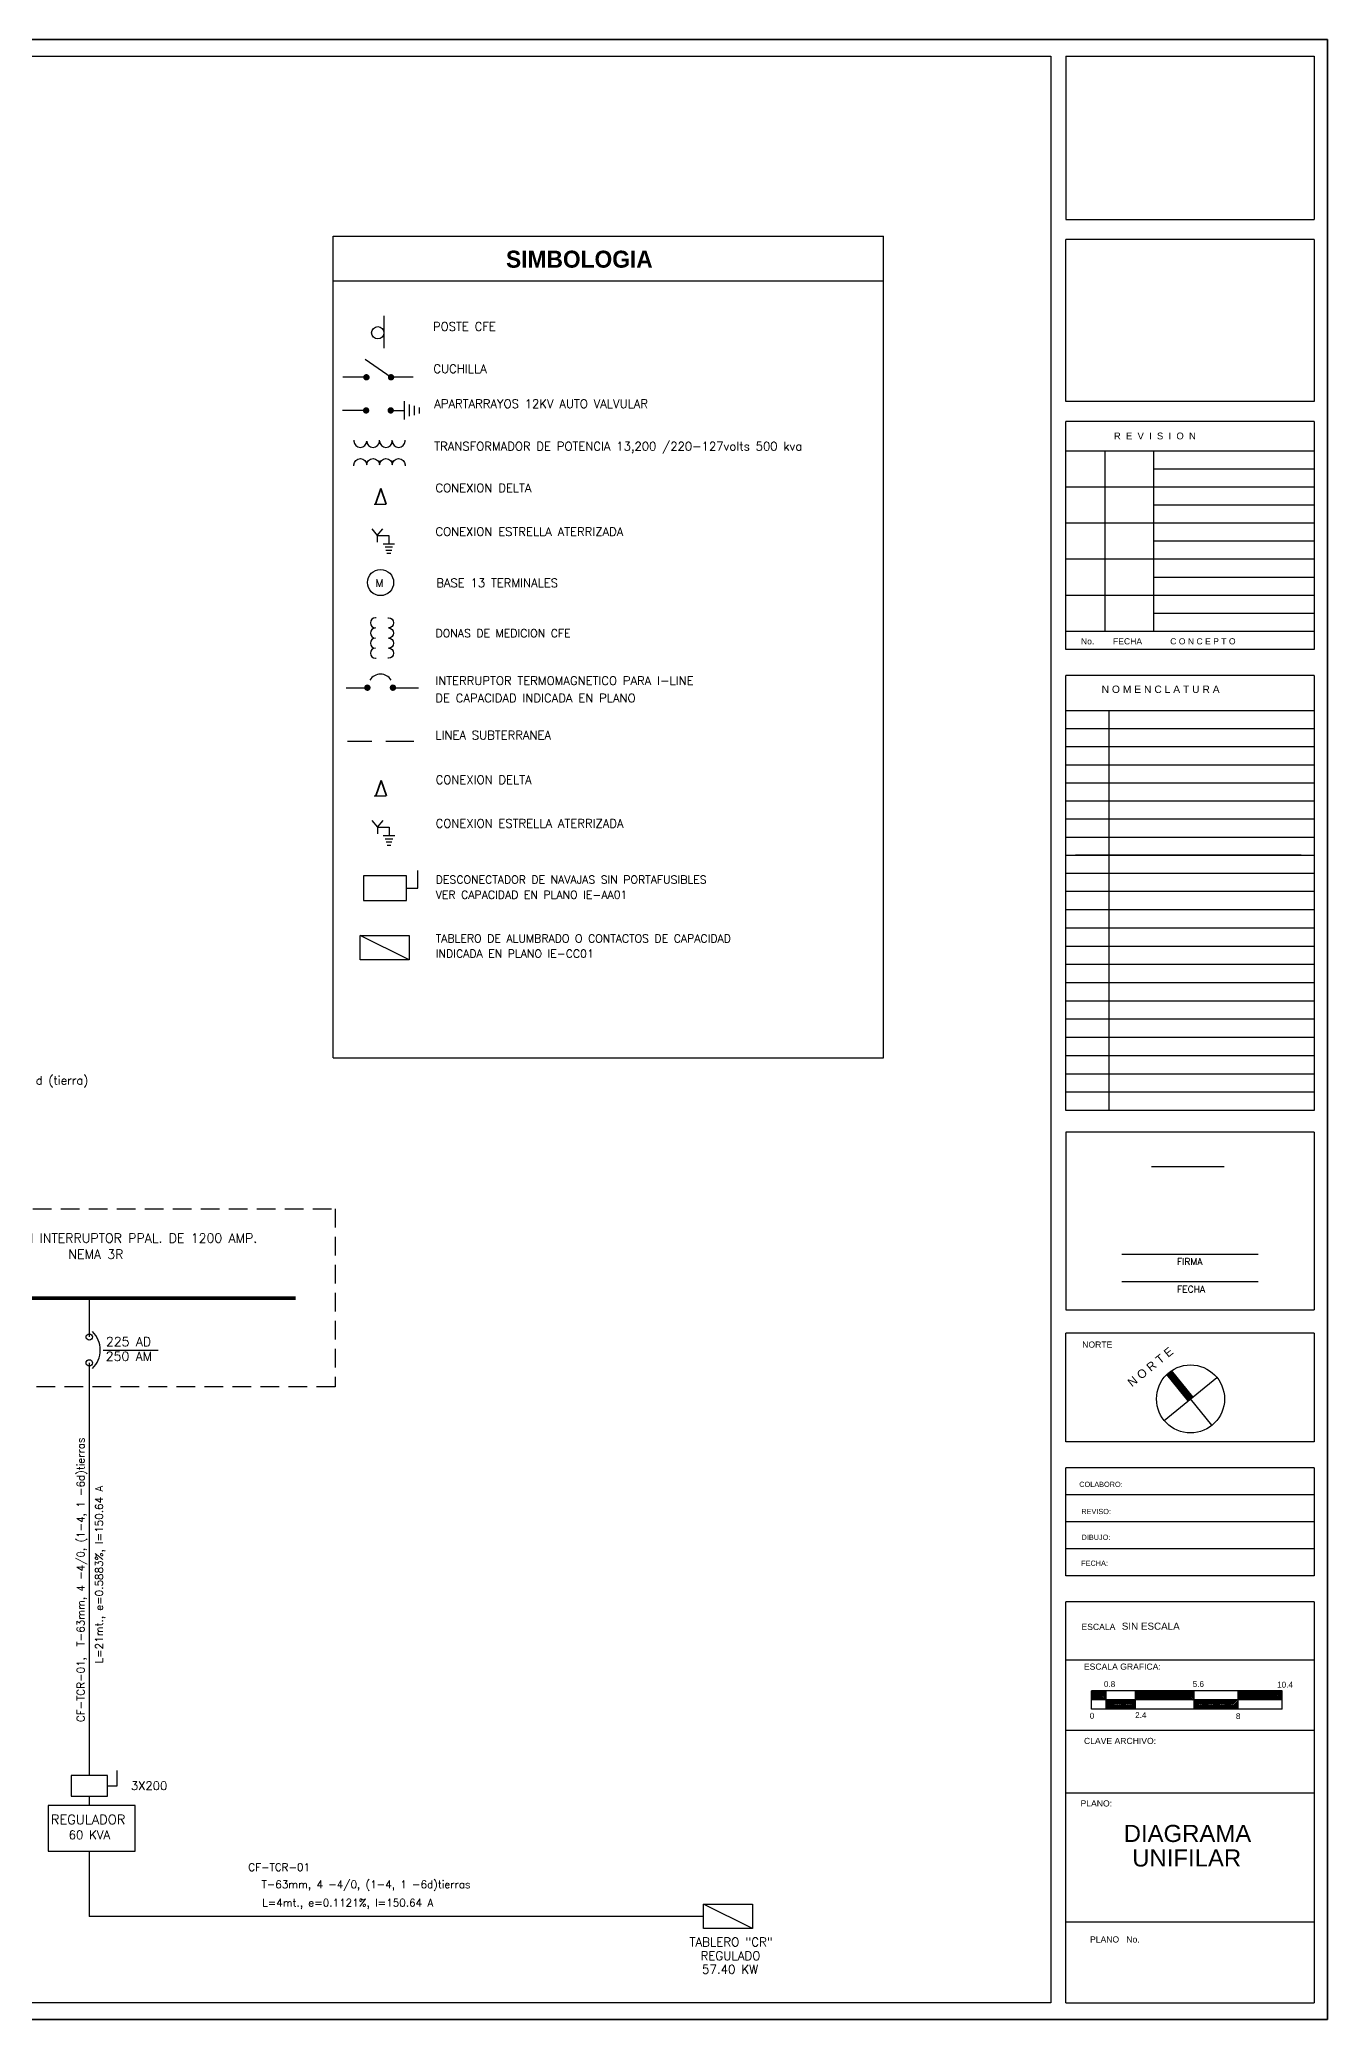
# Model space of a CAD drawing. Header units: millimetres. Extents: x 2405.9 to 2454.5, y -899.8 to -866.6.
# Drawn here: x 2432.91 to 2454.48, y -899.79 to -866.64 of the extents above; entities that cross this region are included whole.
import ezdxf
from ezdxf.enums import TextEntityAlignment as Align

# ---------------------------------------------------------------- set-up
doc = ezdxf.new("R2010")
doc.units = ezdxf.units.MM
doc.header["$LTSCALE"] = 2.5
doc.header["$MEASUREMENT"] = 0
doc.linetypes.add('DIVIDE', pattern=[31.75, 12.7, -6.35, 0, -6.35, 0, -6.35])
doc.linetypes.add('HIDDEN', pattern=[0.375, 0.25, -0.125])
doc.layers.get('0').update_dxf_attribs({"linetype": 'CONTINUOUS'})
for name, color, linetype in [('CABLEADO', 4, 'CONTINUOUS'), ('DIAGRAMA', 7, 'CONTINUOUS'), ('E-ACCE', 1, 'CONTINUOUS'), ('E-DIAG', 4, 'CONTINUOUS'), ('E-TEXDIA', 2, 'CONTINUOUS'), ('electrico', 3, 'CONTINUOUS'), ('TEX-INGLES', 5, 'CONTINUOUS'), ('TEXTO', 3, 'CONTINUOUS'), ('TEXTO EN INGLES', 1, 'CONTINUOUS'), ('TEXTO ESPAÑOL', 5, 'CONTINUOUS'), ('TRAYECTORIA', 7, 'CONTINUOUS')]:
    doc.layers.add(name, color=color, linetype=linetype)
doc.styles.add('A2', font='romans.shx', dxfattribs={"height": 200})
doc.styles.add('chicas', font='swissl.ttf', dxfattribs={"height": 0.085})
doc.styles.add('GRANDE', font='bold.shx', dxfattribs={"height": 0.005})
doc.styles.add('R100', font='SIMPLEX.shx', dxfattribs={"height": 0.0025})
doc.styles.add('R200', font='SIMPLEX.shx', dxfattribs={"height": 0.005})
doc.styles.add('ROMANS', font='romans.shx', dxfattribs={"width": 0.8})
doc.styles.add('SOTREMI-1', font='romans.shx', dxfattribs={"height": 0.002})

# ---------------------------------------------------------------- blocks, each defined once
blk = doc.blocks.new('02D')
at = {"layer": 'E-ACCE'}
for centre in [(0, 0), (0, -0.005999999999999783)]:
    blk.add_circle(centre, 0.00075, dxfattribs=at)
blk.add_arc((-0.003463657403786513, -0.003023677458961149), 0.006000000000000005, 314.5857841123159, 45.41421588768404, dxfattribs=at)

msp = doc.modelspace()

# ---------------------------------------------------------------- hatches: boundary and pattern name
at = {"extrusion": (1.134622186298501e-06, 6.570167166745377e-07, 0.9999999999991406)}
h = msp.add_hatch(dxfattribs=at)
h.set_pattern_fill('ANSI31', scale=0.08434183845152118, angle=39.08301985064693, style=0)
h.set_pattern_definition([(84.08301985064698, (2424.757697395368, -1034.592623698866), (-0.01048656140911323, 0.001086821781387758), [])])
h.paths.add_polyline_path([(2452.143338528065, -889.4334621523852), (2452.226395824991, -889.3660041799493), (2451.869048525349, -888.9260220746414, 0.04708891984588105), (2451.785991228422, -888.9934800470794)])
h = msp.add_hatch()
h.set_pattern_fill('ANSI31', scale=0.1534752980401297, angle=-3.81666561775622e-14, style=0)
h.set_pattern_definition([(44.99999999999989, (2311.190441214983, -876.6837991002382), (-0.01356542799860026, 0.01356542799860028), [])])
h.paths.add_polyline_path([(2450.527187532794, -894.4401712399908), (2450.772748009218, -894.4401712399908), (2450.772748009218, -894.2871240813167), (2450.527187532794, -894.2871240813167)])
h = msp.add_hatch()
h.set_pattern_fill('ANSI31', scale=0.1534752980401297, angle=-3.81666561775622e-14, style=0)
h.set_pattern_definition([(44.99999999999989, (2241.410277809352, -1007.078360353419), (-0.01356542799860026, 0.01356542799860028), [])])
h.paths.add_polyline_path([(2450.772748009218, -894.4401712399908), (2450.772748009218, -894.5929007414732), (2451.263868963116, -894.5929007414732), (2451.263868963116, -894.4401712399908)])
h.paths.add_polyline_path([(2451.263868963116, -894.2871240813167), (2451.263868963116, -894.4401712399908), (2452.246110870388, -894.4401712399908), (2452.246110870388, -894.2871240813167)])
h.paths.add_polyline_path([(2452.982792300973, -894.5929007414732), (2452.982792300973, -894.4401712399908), (2452.246110870388, -894.4401712399908), (2452.246110870388, -894.5929007414732)])
h.paths.add_polyline_path([(2453.719473731821, -894.4401712399908), (2453.719473731821, -894.2871240813167), (2452.982792300973, -894.2871240813167), (2452.982792300973, -894.4401712399908)])

# ---------------------------------------------------------------- linework, layer by layer
at = {"color": 251, "linetype": 'Continuous', "lineweight": 35, "ltscale": 0.1}
for p, q in [((2454.476878403836, -866.6420712770489), (2405.928821050287, -866.6420712770489)), ((2454.476878403836, -866.6420712770489), (2454.476878403836, -899.7876819218842)), ((2405.928821050287, -899.7876819218842), (2454.476878403836, -899.7876819218842))]:
    msp.add_line(p, q, dxfattribs=at)
at = {"color": 12, "linetype": 'Continuous'}
for p, q in [((2406.135514895026, -866.9169692948251), (2449.847766226868, -866.9169692948251)), ((2449.847766226868, -866.9169692948251), (2449.847766226868, -899.5127839041079)), ((2449.847766226868, -899.5127839041079), (2406.135514895026, -899.5127839041079))]:
    msp.add_line(p, q, dxfattribs=at)
at = {"color": 1}
for p, q in [((2450.095319931578, -866.9169692948273), (2450.095319931578, -869.6562762992147)), ((2450.095319931578, -866.9169692948273), (2454.253423945117, -866.9169692948273)), ((2454.253423945117, -866.9169692948273), (2454.253423945117, -869.6562762992147)), ((2450.095319931578, -869.6562762992147), (2454.253423945117, -869.6562762992147)), ((2450.095319931578, -899.5127839041079), (2454.253423944854, -899.5127839041079))]:
    msp.add_line(p, q, dxfattribs=at)
at = {"color": 1, "linetype": 'Continuous'}
for p, q in [((2454.253423944854, -869.991090923225), (2450.095319931578, -869.991090923225)), ((2450.095319931578, -872.7017830774447), (2450.095319931578, -869.991090923225)), ((2454.253423944854, -869.991090923225), (2454.253423944854, -872.7017830774447)), ((2454.253423944854, -872.7017830774447), (2450.095319931578, -872.7017830774447)), ((2450.095319931578, -876.8522539267374), (2450.095319931578, -873.0365977014549)), ((2454.253423944854, -873.0365977014549), (2450.095319931578, -873.0365977014549)), ((2454.253423944854, -873.0365977014549), (2454.253423944854, -876.8522539267374)), ((2454.253423944854, -876.8522539267374), (2450.095319931578, -876.8522539267374)), ((2450.095319931578, -884.5709751710737), (2450.095319931578, -877.2867507537368)), ((2454.253423944854, -877.2867507537368), (2450.095319931578, -877.2867507537368)), ((2454.253423944854, -877.2867507537368), (2454.253423944854, -884.5709751710737)), ((2450.095319931578, -878.2888427730273), (2450.095319931578, -877.8114522005076)), ((2454.253423944854, -877.8114522005076), (2454.253423944854, -878.2888427730273)), ((2454.253423944854, -884.5709751710737), (2450.095319931578, -884.5709751710737)), ((2450.095319931578, -890.1177914742625), (2450.095319931578, -888.300927537291)), ((2454.253423944854, -888.300927537291), (2450.095319931578, -888.300927537291)), ((2454.253423944854, -888.300927537291), (2454.253423944854, -890.1177914742625)), ((2454.253423944854, -890.1177914742625), (2450.095319931578, -890.1177914742625)), ((2454.253423944854, -890.5534370108777, 0.4521999990048209), (2450.095319931578, -890.5534370108777, 0.4521999990048209)), ((2450.095319931578, -892.360397669373), (2450.095319931578, -890.5534370108777)), ((2454.253423944854, -890.5534370108777, -0.4521999990048209), (2454.253423944854, -892.360397669373, -0.4521999990048209)), ((2454.253423944854, -892.360397669373), (2450.095319931578, -892.360397669373)), ((2450.095319931578, -898.1584727679492), (2450.095319931578, -892.7948944963745)), ((2454.253423944854, -892.7948944963745), (2450.095319931578, -892.7948944963745)), ((2454.253423944854, -892.7948944963745), (2454.253423944854, -898.1584727679492)), ((2454.253423944854, -898.1584727679492), (2450.095319931578, -898.1584727679492)), ((2450.095319931578, -899.5127839041079), (2450.095319931578, -898.1584727679492)), ((2454.253423944854, -898.1584727679492), (2454.253423944854, -899.5127839041079))]:
    msp.add_line(p, q, dxfattribs=at)
at = {"color": 7, "linetype": 'Continuous'}
for p, q in [((2454.253423944854, -873.5335765017539), (2450.095319931578, -873.5335765017539)), ((2450.753800426204, -876.5505246338424), (2450.753800426204, -873.5335765017539)), ((2451.570406652023, -876.5505246338424), (2451.570406652023, -873.5335765017539)), ((2454.253423944854, -873.835211758412), (2451.570406652023, -873.835211758412)), ((2454.253423944854, -874.13684701507), (2450.095319931578, -874.13684701507)), ((2454.253423944854, -874.4384822717258), (2451.570406652023, -874.4384822717258)), ((2454.253423944854, -874.7401175283838), (2450.095319931578, -874.7401175283838)), ((2454.253423944854, -875.0417527850417), (2451.570406652023, -875.0417527850417)), ((2454.253423944854, -875.3433880416997), (2450.095319931578, -875.3433880416997)), ((2454.253423944854, -875.6451800261233), (2451.570406652023, -875.6451800261233)), ((2454.253423944854, -875.9469720105468), (2450.095319931578, -875.9469720105468)), ((2454.253423944854, -876.2487639949724), (2451.570406652023, -876.2487639949724)), ((2454.253423944854, -876.5505246338424), (2450.095319931578, -876.5505246338424)), ((2454.038436914804, -876.5505246338424), (2450.257354494857, -876.5505246338424)), ((2454.038436914804, -876.5505246338424), (2450.257354494857, -876.5505246338424)), ((2454.038436914804, -876.5505559793959), (2451.570406652023, -876.5505559793959)), ((2454.253423944854, -877.8796041786389), (2450.095319931578, -877.8796041786389)), ((2450.825048159623, -884.5709751710737), (2450.825048159623, -877.8796041786389)), ((2454.253423944854, -878.1823051080869), (2450.095319931578, -878.1823051080869)), ((2454.253423944854, -878.4850060375348), (2450.095319931578, -878.4850060375348)), ((2454.253423944854, -878.7877069669827), (2450.095319931578, -878.7877069669827)), ((2454.253423944854, -879.0904078964307), (2450.095319931578, -879.0904078964307)), ((2454.253423944854, -879.3931088258786), (2450.095319931578, -879.3931088258786)), ((2454.253423944854, -879.6958097553245), (2450.095319931578, -879.6958097553245)), ((2454.253423944854, -879.9985106847724), (2450.095319931578, -879.9985106847724)), ((2454.253423944854, -880.3012116142205), (2450.095319931578, -880.3012116142205)), ((2454.038436914804, -880.2985490688395), (2450.257354494857, -880.2985490688395)), ((2454.253423944854, -880.6039125436685), (2450.095319931578, -880.6039125436685)), ((2454.038436914804, -880.6012499982854), (2450.257354494857, -880.6012499982854)), ((2454.253423944854, -880.9066134731163), (2450.095319931578, -880.9066134731163)), ((2454.038436914804, -880.9066134731163), (2450.257354494857, -880.9066134731163)), ((2454.038436914804, -880.9066134731163), (2450.257354494857, -880.9066134731163)), ((2454.253423944854, -881.2119769479452), (2450.095319931578, -881.2119769479452)), ((2454.253423944854, -881.5173404227763), (2450.095319931578, -881.5173404227763)), ((2454.253423944854, -881.8227038976052), (2450.095319931578, -881.8227038976052)), ((2454.253423944854, -882.128067372436), (2450.095319931578, -882.128067372436)), ((2454.253423944854, -882.4334308472651), (2450.095319931578, -882.4334308472651)), ((2454.253423944854, -882.738794322096), (2450.095319931578, -882.738794322096)), ((2454.253423944854, -883.0441577969249), (2450.095319931578, -883.0441577969249)), ((2454.253423944854, -883.349521271756), (2450.095319931578, -883.349521271756)), ((2454.253423944854, -883.6548847465848), (2450.095319931578, -883.6548847465848)), ((2454.253423944854, -883.9602482214137), (2450.095319931578, -883.9602482214137)), ((2454.253423944854, -884.2656116962447), (2450.095319931578, -884.2656116962447)), ((2453.719473731558, -894.2871240813166, 5.802535130499109e-05), (2450.527187532531, -894.2871240813166)), ((2450.527187532531, -894.592900741471), (2450.527187532531, -894.2871240813166)), ((2453.719473731558, -894.4401712399908, 5.802535130499109e-05), (2450.527187532531, -894.4401712399908)), ((2453.719473731558, -894.592900741471, 5.802535130499109e-05), (2450.527187532531, -894.592900741471)), ((2450.772748009217, -894.592900741471, 5.802535130499109e-05), (2450.772748009217, -894.2871240813166, 5.802535130499109e-05)), ((2451.263868963116, -894.592900741471, 5.802535130499109e-05), (2451.263868963116, -894.2871240813166, 5.802535130499109e-05)), ((2452.246110870388, -894.592900741471, 5.802535130499109e-05), (2452.246110870388, -894.2871240813166, 5.802535130499109e-05)), ((2452.982792300973, -894.592900741471, 5.802535130499109e-05), (2452.982792300973, -894.2871240813166, 5.802535130499109e-05)), ((2453.719473731558, -894.592900741471, 5.802535130499109e-05), (2453.719473731558, -894.2871240813166, 5.802535130499109e-05))]:
    msp.add_line(p, q, dxfattribs=at)
at = {"color": 7}
for p, q in [((2454.253423944854, -884.9340844833137, -0.4521999990048209), (2450.095319931578, -884.9340844833137, -0.4521999990048209)), ((2451.533064780598, -885.5086532055029, -0.4521999990048209), (2452.746860596942, -885.5086532055029, -0.4521999990048209)), ((2451.033559322088, -886.9761344278497, -0.4521999990048209), (2453.315184554344, -886.9761344278497, -0.4521999990048209)), ((2451.033559322088, -887.4365792742999, -0.4521999990048209), (2453.315184554344, -887.4365792742999, -0.4521999990048209))]:
    msp.add_line(p, q, dxfattribs=at)
for p, q in [((2450.095319931578, -884.9340844833137, -0.4521999990048209), (2450.095319931578, -887.9067834565717, -0.4521999990048209)), ((2454.253423944854, -884.9340844833137, -0.4521999990048209), (2454.253423944854, -887.9067834565717, -0.4521999990048209)), ((2450.095319931578, -887.9067834565717, -0.4521999990048209), (2454.253423944854, -887.9067834565717, -0.4521999990048209))]:
    msp.add_line(p, q)
at = {"color": 1, "extrusion": (1.134622186298499e-06, 6.570167166745308e-07, 0.9999999999991406)}
for p, q in [((2452.226395826536, -889.3660041783024, 5.718155042880722e-07), (2451.869048526894, -888.9260220729967, 6.881943388928744e-07)), ((2452.14333852961, -889.4334621507405, 7.103751929274336e-07), (2451.785991229968, -888.9934800454347, 8.267537319294046e-07))]:
    msp.add_line(p, q, dxfattribs=at)
at = {"color": 1, "linetype": 'DIVIDE', "extrusion": (1.134622186298499e-06, 6.570167166745308e-07, 0.9999999999991406)}
for p, q in [((2451.742929533526, -889.7586687256817, 1.378354231219266e-06), (2452.62680482262, -889.0407976033612, -9.616382960659153e-08)), ((2452.543802739261, -889.8416708090225, 5.241995046513534e-07), (2452.184867178205, -889.3997331645205, 6.410953486077529e-07))]:
    msp.add_line(p, q, dxfattribs=at)
at = {"color": 5, "linetype": 'Continuous'}
for p, q in [((2454.253423944854, -891.0056370108773, 0.4521999990048209), (2450.095319931578, -891.0056370108773, 0.4521999990048209)), ((2454.253423944854, -891.457837010879, 0.4521999990048209), (2450.095319931578, -891.457837010879, 0.4521999990048209)), ((2454.038436914804, -891.4578071196934), (2450.257354494857, -891.4578071196934)), ((2454.253423944854, -891.9081976693735), (2450.095319931578, -891.9081976693735)), ((2454.253423944854, -893.7710480005517), (2450.095319931578, -893.7710480005517)), ((2454.253423944854, -894.9482812273637), (2450.095319931578, -894.9482812273637)), ((2454.253423944854, -896.0024423756996), (2450.095319931578, -896.0024423756996))]:
    msp.add_line(p, q, dxfattribs=at)
at = {"color": 1, "linetype": 'DIVIDE', "extrusion": (1.134622186298499e-06, 6.570167166745308e-07, 0.9999999999991406)}
msp.add_circle((2452.184867177946, -889.3997331661817, 0.002198593954908813), 0.5693361210150666, dxfattribs=at)
at = {"layer": 'DIAGRAMA', "linetype": 'HIDDEN', "ltscale": 0.75}
msp.add_line((2439.182174206794, -878.3910946238184, -869.4548423999995), (2438.072176645742, -878.3910946238184, -869.4548423999995), dxfattribs=at)
at = {"layer": 'DIAGRAMA', "color": 7, "linetype": 'Continuous', "lineweight": 25, "ltscale": 0.1}
for p, q in [((2439.099758888304, -882.0477294877661), (2438.283758888312, -881.6397294877662)), ((2444.849138169711, -898.2665135409695), (2444.033138169719, -897.8585135409696))]:
    msp.add_line(p, q, dxfattribs=at)
for points in [[(2439.099758888304, -881.6397294877662), (2439.099758888304, -882.0477294877657), (2438.283758888312, -882.0477294877657), (2438.283758888312, -881.6397294877662)], [(2444.849138169711, -897.8585135409696), (2444.849138169711, -898.2665135409691), (2444.033138169719, -898.2665135409691), (2444.033138169719, -897.8585135409696)]]:
    msp.add_lwpolyline(points, close=True, dxfattribs=at)
at = {"layer": 'E-ACCE', "linetype": 'HIDDEN', "ltscale": 0.5}
for p, q in [((2413.116167681911, -886.2169311526745), (2437.861921485289, -886.2169311526735)), ((2437.861921485288, -886.2169311526735), (2437.861921485288, -889.1964273651859)), ((2437.861921485288, -889.1964273651861), (2413.116167681908, -889.1964273651855))]:
    msp.add_line(p, q, dxfattribs=at)
at = {"layer": 'E-ACCE', "const_width": 0.0600757830293716}
msp.add_lwpolyline([(2413.560911769998, -887.7120748199703), (2437.199936729079, -887.7120748199703)], dxfattribs=at)
at = {"layer": 'E-DIAG', "linetype": 'Continuous'}
msp.add_line((2444.033138169719, -898.0625135409693), (2433.746777297729, -898.0625135409693), dxfattribs=at)
at = {"layer": 'E-DIAG'}
for points in [[(2433.746777297729, -887.7120748199703), (2433.746777297729, -888.3628958027847)], [(2433.746777297729, -888.7974890628709), (2433.746777297729, -895.7028089321105)], [(2433.746777297729, -896.050391004157), (2433.746777297729, -896.2043579712928)], [(2433.746777297729, -896.9712472292429), (2433.746777297729, -898.0625135409693)]]:
    msp.add_lwpolyline(points, dxfattribs=at)
at = {"layer": 'electrico'}
for p, q in [((2438.676173251356, -871.2648585798944, -869.4548423999995), (2438.676173251356, -871.8055552643692, -869.4548423999995)), ((2438.474857010558, -874.8308839706458, -869.4548423999995), (2438.568615840287, -874.943160825236, -869.4548423999995)), ((2438.568615840287, -874.943160825236, -869.4548423999995), (2438.662374670025, -874.8308839706458, -869.4548423999995)), ((2438.568615840287, -874.943160825236, -869.4548423999995), (2438.761290736936, -874.943160825236, -869.4548423999995)), ((2438.568615840287, -874.943160825236, -869.4548423999995), (2438.568615840287, -875.0534476362825, -869.4548423999995)), ((2438.761290736936, -874.943160825236, -869.4548423999995), (2438.761290736936, -875.0831190401457, -869.4548423999995)), ((2438.664764656936, -875.0831190401457, -869.4548423999995), (2438.857816816936, -875.0831190401457, -869.4548423999995)), ((2438.699514045736, -875.1357281514227, -869.4548423999995), (2438.823067428136, -875.1357281514227, -869.4548423999995)), ((2438.711869383971, -875.1882089001826, -869.4548423999995), (2438.810712089893, -875.1882089001826, -869.4548423999995)), ((2438.729661071038, -875.2409463739548, -869.4548423999995), (2438.792920402826, -875.2409463739548, -869.4548423999995)), ((2438.478438620648, -879.7166793799997, -869.4548423999995), (2438.572197450377, -879.8289562345899, -869.4548423999995)), ((2438.572197450377, -879.8289562345899, -869.4548423999995), (2438.665956280115, -879.7166793799997, -869.4548423999995)), ((2438.572197450377, -879.8289562345899, -869.4548423999995), (2438.764872347026, -879.8289562345899, -869.4548423999995)), ((2438.572197450377, -879.8289562345899, -869.4548423999995), (2438.572197450377, -879.9392430456364, -869.4548423999995)), ((2438.668346267026, -879.9689144494996, -869.4548423999995), (2438.861398427026, -879.9689144494996, -869.4548423999995)), ((2438.764872347026, -879.8289562345899, -869.4548423999995), (2438.764872347026, -879.9689144494996, -869.4548423999995)), ((2438.703095655826, -880.0215235607766, -869.4548423999995), (2438.826649038226, -880.0215235607766, -869.4548423999995)), ((2438.715450994061, -880.0740043095366, -869.4548423999995), (2438.814293699983, -880.0740043095366, -869.4548423999995)), ((2438.733242681128, -880.1267417833087, -869.4548423999995), (2438.796502012916, -880.1267417833087, -869.4548423999995))]:
    msp.add_line(p, q, dxfattribs=at)
at = {"layer": 'electrico', "color": 1}
for p, q in [((2438.368342160456, -871.9939203952582, -869.4548423999995), (2438.799154445695, -872.2955901318766, -869.4548423999995)), ((2439.016661456909, -872.6966455502098, -869.4548423999995), (2439.016661456909, -873.0044455502049, -869.4548423999995)), ((2438.793513792824, -872.8505455502074, -869.4548423999995), (2439.016661456909, -872.8505455502074, -869.4548423999995)), ((2439.10054077973, -872.7520495501941, -869.4548423999995), (2439.10054077973, -872.9490415501988, -869.4548423999995)), ((2439.184215442937, -872.7717487501924, -869.4548423999995), (2439.184215442937, -872.9293423502005, -869.4548423999995)), ((2439.268299425363, -872.8001155982039, -869.4548423999995), (2439.268299425363, -872.900975502189, -869.4548423999995)), ((2438.605973754387, -873.3639896639999, -869.4548423999995), (2438.605973754387, -873.3464076724541, -869.4548423999995)), ((2438.81972375439, -873.3639896639999, -869.4548423999995), (2438.81972375439, -873.3464076724541, -869.4548423999995)), ((2438.605973754387, -873.6968480137567, -869.4548423999995), (2438.605973754387, -873.7144300053025, -869.4548423999995)), ((2438.81972375439, -873.6968480137567, -869.4548423999995), (2438.81972375439, -873.7144300053025, -869.4548423999995))]:
    msp.add_line(p, q, dxfattribs=at)
at = {"layer": 'electrico', "color": 7, "linetype": 'Continuous'}
for p, q in [((2438.33937041044, -880.6447834496444), (2438.33937041044, -881.0537035344048)), ((2439.058864025142, -880.6447834496443), (2438.33937041044, -880.6447834496445)), ((2439.058864025143, -881.0537035344049), (2439.058864025142, -880.6447834496443)), ((2439.245494255076, -880.8492434920246), (2439.245494255076, -880.550597524921)), ((2439.058864025142, -880.8492434920246), (2439.245494255076, -880.8492434920246)), ((2438.33937041044, -881.0537035344048), (2439.058864025142, -881.0537035344048)), ((2433.44099251148, -895.7028089321105), (2433.44099251148, -896.050391004157)), ((2434.052562083978, -895.7028089321104), (2433.440992511481, -895.7028089321107)), ((2434.052562083978, -896.0503910041571), (2434.052562083978, -895.7028089321104)), ((2434.052562083978, -895.8765999681337), (2434.211197779421, -895.8765999681337)), ((2434.211197779421, -895.8765999681337), (2434.211197779421, -895.6227508960958)), ((2433.44099251148, -896.050391004157), (2434.052562083978, -896.050391004157))]:
    msp.add_line(p, q, dxfattribs=at)
at = {"layer": 'electrico', "color": 4, "linetype": 'Continuous'}
msp.add_line((2433.97753883412, -888.5819074435079), (2434.89723339198, -888.5819074435079), dxfattribs=at)
at = {"layer": 'electrico', "color": 0, "linetype": 'Continuous'}
for p, q in [((2433.05853357556, -896.2043579712927), (2433.05853357556, -896.9712472292429)), ((2434.512675712258, -896.2043579712927), (2433.05853357556, -896.2043579712928)), ((2434.512675712258, -896.9712472292429), (2434.512675712258, -896.2043579712927)), ((2433.05853357556, -896.9712472292429), (2434.512675712258, -896.9712472292429))]:
    msp.add_line(p, q, dxfattribs=at)
at = {"layer": 'electrico', "color": 1, "elevation": -869.4548423999995}
for points, const_width in [([(2438.387112050032, -872.2688713818626, 0.9999999999999999), (2438.387112050032, -872.3223088818687, 1)], 0.0534375), ([(2438.799154445695, -872.2688713818626, 0.9999999999999999), (2438.799154445695, -872.3223088818687, 1)], 0.0534375), ([(2438.381471397168, -872.8238268001934, 0.9999999999999999), (2438.381471397168, -872.8772643001995, 0.9999999999999999)], 0.05343750000000001), ([(2438.793513792824, -872.8238268001934, 0.9999999999999999), (2438.793513792824, -872.8772643001995, 0.9999999999999999)], 0.05343750000000001)]:
    msp.add_lwpolyline(points, format="xyb", close=True, dxfattribs=dict(at, const_width=const_width))
for points in [[(2438.17847375439, -873.3464076724541), (2438.17847375439, -873.3639896639999, 0.9999999999999998), (2438.392223754384, -873.3639896639999, 1), (2438.605973754387, -873.3639896639999, 1), (2438.819723754391, -873.3639896639999, 1), (2439.033473754385, -873.3639896639999), (2439.033473754385, -873.3464076724541)], [(2438.17847375439, -873.7807783954105), (2438.17847375439, -873.7631964038648, -0.9999999999999998), (2438.392223754384, -873.7631964038648, -1), (2438.605973754387, -873.7631964038648, -1), (2438.819723754391, -873.7631964038648, -1), (2439.033473754385, -873.7631964038648), (2439.033473754385, -873.7807783954105)]]:
    msp.add_lwpolyline(points, format="xyb", dxfattribs=at)
at = {"layer": 'electrico', "elevation": -869.4548423999995}
for points in [[(2438.55102242929, -876.3230998085362), (2438.537100961223, -876.3230998085362, 0.999999999999999), (2438.537100961223, -876.4923476318379, 0.9999999999999991), (2438.537100961223, -876.6615954551396, 0.9999999999999999), (2438.537100961223, -876.8308432784413, 0.9999999999999991), (2438.537100961223, -877.000091101743), (2438.55102242929, -877.000091101743)], [(2438.743195844178, -876.3230998085362), (2438.757117312245, -876.3230998085362, -0.999999999999999), (2438.757117312245, -876.4923476318379, -0.9999999999999991), (2438.757117312245, -876.6615954551396, -0.9999999999999999), (2438.757117312245, -876.8308432784413, -0.9999999999999991), (2438.757117312245, -877.000091101743), (2438.743195844178, -877.000091101743)]]:
    msp.add_lwpolyline(points, format="xyb", dxfattribs=at)
at = {"layer": 'electrico', "color": 3, "const_width": 0.05343750000000001, "elevation": -869.4548423999995}
for points in [[(2438.403075193573, -877.4655204664705, -0.9999999999999999), (2438.403075193573, -877.5189579664766, -0.9999999999999999)], [(2438.830575193577, -877.4655204664705, -1), (2438.830575193577, -877.5189579664766, -1)]]:
    msp.add_lwpolyline(points, format="xyb", close=True, dxfattribs=at)
at = {"layer": 'electrico'}
for centre, radius in [((2438.576470525337, -871.5503803716184, -869.4548423999995), 0.1030601261995462), ((2438.623593816182, -875.7318733619702, -869.4548423999995), 0.2191277002659429)]:
    msp.add_circle(centre, radius, dxfattribs=at)
at = {"layer": 'electrico', "color": 3}
msp.add_arc((2438.623593816182, -877.4770877919764, -869.4548423999995), 0.2110945823981069, 32.45469187811062, 147.5453081218894, dxfattribs=at)
at = {"layer": 'TEX-INGLES', "color": 1}
for p, q in [((2438.51485705484, -874.4174475773705, -869.4548423999995), (2438.71575819669, -874.4174475773705, -869.4548423999995)), ((2438.51843866493, -879.3032429867244, -869.4548423999995), (2438.71933980678, -879.3032429867244, -869.4548423999995))]:
    msp.add_line(p, q, dxfattribs=at)
at = {"layer": 'TEXTO', "color": 46}
for p, q in [((2437.830093457844, -869.9315102666347, -869.4548423999995), (2447.044962877856, -869.9315102666347, -869.4548423999995)), ((2437.830093457844, -883.6868303758492, -869.4548423999995), (2437.830093457844, -869.9315102666347, -869.4548423999995)), ((2447.044962877857, -883.6868303758492, -869.4548423999995), (2447.044962877856, -869.9315102666347, -869.4548423999995)), ((2437.830093457844, -870.682285825647, -869.4548423999995), (2447.044962877856, -870.682285825647, -869.4548423999995)), ((2437.830093457844, -883.6868303758492, -869.4548423999995), (2447.044962877856, -883.6868303758492, -869.4548423999995))]:
    msp.add_line(p, q, dxfattribs=at)
at = {"layer": 'TRAYECTORIA', "color": 1}
for p, q in [((2438.387112050031, -872.2955901318766, -869.4548423999995), (2437.990507428981, -872.2955901318766, -869.4548423999995)), ((2439.169040316747, -872.2955901318766, -869.4548423999995), (2438.772435695689, -872.2955901318766, -869.4548423999995)), ((2438.381471397168, -872.8505455502074, -869.4548423999995), (2437.984866776118, -872.8505455502074, -869.4548423999995))]:
    msp.add_line(p, q, dxfattribs=at)
at = {"layer": 'TRAYECTORIA', "color": 3}
for p, q in [((2438.048789233558, -877.4922392164626, -869.4548423999995), (2438.403075193572, -877.4922392164626, -869.4548423999995)), ((2438.830575193578, -877.4922392164626, -869.4548423999995), (2439.257634900733, -877.4922392164626, -869.4548423999995))]:
    msp.add_line(p, q, dxfattribs=at)

# ---------------------------------------------------------------- block references
at = {"layer": 'E-ACCE', "xscale": 72.43221001437162, "yscale": 72.43221001437162, "zscale": 72.43221001437162}
msp.add_blockref('02D', (2433.746777297729, -888.3628958027847), dxfattribs=at)

# ---------------------------------------------------------------- texts
at = {"color": 7, "linetype": 'Continuous'}
for s, height, style, p in [('R  E  V  I  S  I  O  N', 0.1132799961425331, 'chicas', (2450.902154318679, -873.3342144981082)), ('No.', 0.10298181467503, 'chicas', (2450.350131240705, -876.7672769774175)), ('FECHA', 0.10298181467503, 'chicas', (2450.886516177616, -876.7672769774175)), ('C O N C E P T O ', 0.10298181467503, 'chicas', (2451.84466475913, -876.7672769774175)), ('N O M E N C L A T U R A', 0.1235781776100361, 'chicas', (2450.696390251861, -877.5804645319793)), ('FIRMA', 0.112514016384, 'ROMANS', (2451.957639176246, -887.157048575064, -0.4521999990048209)), ('FECHA', 0.112514016384, 'ROMANS', (2451.957639176246, -887.6195336353776, -0.4521999990048209)), ('NORTE', 0.10298181467503, 'chicas', (2450.371921351663, -888.5413037200201)), ('COLABORO:', 0.08753454247377554, 'chicas', (2450.322175199978, -890.8735440509466, 214.6213613175999)), ('REVISO:', 0.08753454247377554, 'chicas', (2450.356555226237, -891.3280823133363, 214.6213613175999)), ('DIBUJO:', 0.08753454247377554, 'chicas', (2450.361107220069, -891.7593915065918, 214.6213613175999)), ('FECHA:', 0.08753454247377554, 'chicas', (2450.353970824862, -892.19412903836, 214.6213613175999)), ('ESCALA', 0.10298181467503, 'chicas', (2450.359041813744, -893.2673124204773)), ('SIN ESCALA', 0.1179157023046279, 'chicas', (2451.0337626665, -893.2634369205924, 1092.198381678669)), ('ESCALA GRAFICA:', 0.10298181467503, 'chicas', (2450.40000668783, -893.9330413047336)), ('0.8', 0.09755247479484964, 'chicas', (2450.734924153936, -894.2233379102859)), ('5.6', 0.09755247479484964, 'chicas', (2452.220750649568, -894.2214680486613, 5.802535130499109e-05)), ('10.4', 0.09755247479484964, 'chicas', (2453.635075650106, -894.2326540710637, 5.802535130499109e-05)), ('0', 0.09755247479484964, 'chicas', (2450.497620008507, -894.7528092918911)), ('2.4', 0.09755247479484964, 'chicas', (2451.257862937276, -894.7416595296804, 5.802535130499109e-05)), ('8', 0.09755247479484964, 'chicas', (2452.944416576398, -894.7587479213878, 5.802535130499109e-05)), ('CLAVE ARCHIVO:', 0.10298181467503, 'chicas', (2450.401072426059, -895.1769005601778)), ('PLANO:', 0.10298181467503, 'chicas', (2450.343491217741, -896.2231442202058)), ('PLANO   No.', 0.10298181467503, 'chicas', (2450.502536972105, -898.5007001123316))]:
    msp.add_text(s, height=height, dxfattribs=dict(at, style=style)).set_placement(p)
at = {"color": 5, "extrusion": (1.134622186298499e-06, 6.570167166745308e-07, 0.9999999999991406), "style": 'chicas'}
msp.add_text('N O R T E', height=0.1416942885985502, rotation=39.08301985910351, dxfattribs=at).set_placement((2451.203370096071, -889.2053175824825, 0.002198431351736017))
at = {"color": 5, "linetype": 'Continuous', "style": 'chicas'}
for s, p in [('DIAGRAMA', (2452.133625867952, -896.8172869264438, -144.8579287675191)), ('UNIFILAR', (2452.121098535186, -897.2277686645406, -144.8579287675191))]:
    msp.add_text(s, height=0.2865490811293296, dxfattribs=at).set_placement(p, align=Align.CENTER)
at = {"layer": 'CABLEADO', "style": 'SOTREMI-1'}
for s, height, p in [('REGULADOR', 0.159885, (2433.102652537819, -896.5213294191304)), ('60 KVA', 0.1438965, (2433.399538156981, -896.7705345914087)), ('TABLERO "CR"', 0.14535, (2443.795812702969, -898.5644836432549)), ('REGULADO', 0.14535, (2443.980593701047, -898.794493973178)), ('57.40 KW', 0.14535, (2444.005118848937, -899.0222048751654))]:
    msp.add_text(s, height=height, dxfattribs=at).set_placement(p)
at = {"layer": 'E-TEXDIA', "style": 'R100'}
for s, height, p in [('CHAROLA 9",  12 -300mcm (4 x Fase),  4 -300mcm (neutro) 1 -3/0 d (tierra)', 0.1405991716083726, (2429.736628244739, -884.0764766867277)), ('CF-TCR-01', 0.1278174287348842, (2436.926202879366, -897.2393275401017)), ('T-63mm, 4 -4/0, (1-4, 1 -6d)tierras ', 0.1278174287348842, (2438.423863279768, -897.5365640443687)), (' L=4mt., e=0.1121%, I=150.64 A', 0.1278174287348842, (2438.030171968126, -897.8545904573174))]:
    msp.add_text(s, height=height, dxfattribs=at).set_placement(p, align=Align.MIDDLE)
at = {"layer": 'E-TEXDIA', "color": 4, "style": 'R200'}
for s, p in [('TABLERO I-LINE CON INTERRUPTOR PPAL. DE 1200 AMP.', (2430.629446282987, -886.7848613743517)), ('NEMA 3R', (2433.396473245752, -887.0544931771426)), ('250 AM', (2434.021770191819, -888.7625042825713)), ('225 AD', (2434.02499800252, -888.5177185318589))]:
    msp.add_text(s, height=0.1537251677204702, dxfattribs=at).set_placement(p)
at = {"layer": 'E-TEXDIA', "style": 'R100'}
for s, p in [('CF-TCR-01,  T-63mm, 4 -4/0, (1-4, 1 -6d)tierras ', (2433.612930484465, -892.384714597562)), (' L=21mt., e=0.5883%, I=150.64 A', (2433.930956897414, -892.384714597562))]:
    msp.add_text(s, height=0.1278174287348842, rotation=90, dxfattribs=at).set_placement(p, align=Align.MIDDLE)
at = {"layer": 'TEX-INGLES', "color": 1, "style": 'A2'}
for p in [(2438.728263585595, -874.1580815926588, -869.4548423999995), (2438.731845195685, -879.0438770020128, -869.4548423999995)]:
    msp.add_text('V', height=0.25935, rotation=180, dxfattribs=at).set_placement(p)
at = {"layer": 'TEXTO EN INGLES', "color": 7, "style": 'GRANDE'}
msp.add_text('SIMBOLOGIA', height=0.285, dxfattribs=at).set_placement((2441.952129361305, -870.3181212527321, -869.4548423999995), align=Align.MIDDLE)
at = {"layer": 'TEXTO ESPAÑOL', "color": 3, "style": 'ROMANS'}
for s, height, p in [('POSTE CFE', 0.1425, (2439.502402789859, -871.51641567538, -869.4548423999995)), ('CUCHILLA', 0.1425, (2439.508977916078, -872.2248204204935, -869.4548423999995)), ('APARTARRAYOS 12KV AUTO VALVULAR', 0.1425, (2439.522723767592, -872.8101575147067, -869.4548423999995)), ('TRANSFORMADOR DE POTENCIA 13,200 /220-127volts 500 kva', 0.1425, (2439.522765778023, -873.521425104109, -869.4548423999995)), ('CONEXION DELTA', 0.1425, (2439.543297554294, -874.2193687432389, -869.4548423999995)), ('CONEXION ESTRELLA ATERRIZADA', 0.1425, (2439.543268696656, -874.9505885980996, -869.4548423999995)), ('BASE 13 TERMINALES', 0.1425, (2439.556169039227, -875.8087805987323, -869.4548423999995)), ('DONAS DE MEDICION CFE', 0.13395, (2439.543891354836, -876.6473387735184, -869.4548423999995)), ('INTERRUPTOR TERMOMAGNETICO PARA I-LINE ', 0.1425, (2439.540655906158, -877.4466484793338, -869.4548423999995)), ('DE CAPACIDAD INDICADA EN PLANO', 0.1425, (2439.540655906158, -877.7371660355016, -869.4548423999995)), ('LINEA SUBTERRANEA', 0.1425, (2439.540817318483, -878.3583268572629, -869.4548423999995)), ('CONEXION DELTA', 0.1425, (2439.546879164384, -879.1051641525928, -869.4548423999995)), ('CONEXION ESTRELLA ATERRIZADA', 0.1425, (2439.546850306746, -879.8363840074535, -869.4548423999995)), ('DESCONECTADOR DE NAVAJAS SIN PORTAFUSIBLES ', 0.13395, (2439.547472964926, -880.7727598442914, -869.4548423999995)), ('VER CAPACIDAD EN PLANO IE-AA01', 0.13395, (2439.547472964926, -881.0266624249098, -869.4548423999995)), ('TABLERO DE ALUMBRADO O CONTACTOS DE CAPACIDAD', 0.13395, (2439.547472964926, -881.7579445296749, -869.4548423999995)), ('INDICADA EN PLANO IE-CC01', 0.13395, (2439.547472964926, -882.0118471102933, -869.4548423999995))]:
    msp.add_text(s, height=height, dxfattribs=at).set_placement(p)
at = {"layer": 'TEXTO ESPAÑOL', "style": 'ROMANS'}
msp.add_text('M', height=0.12825, dxfattribs=at).set_placement((2438.541098036025, -875.8022910240122, -869.4548423999995))
at = {"layer": 'TEXTO ESPAÑOL', "color": 4, "style": 'ROMANS'}
msp.add_text('3X200', height=0.1425, dxfattribs=at).set_placement((2434.443125221145, -895.9467509861876, -869.4548423999995))

doc.saveas('drawing.dxf')
